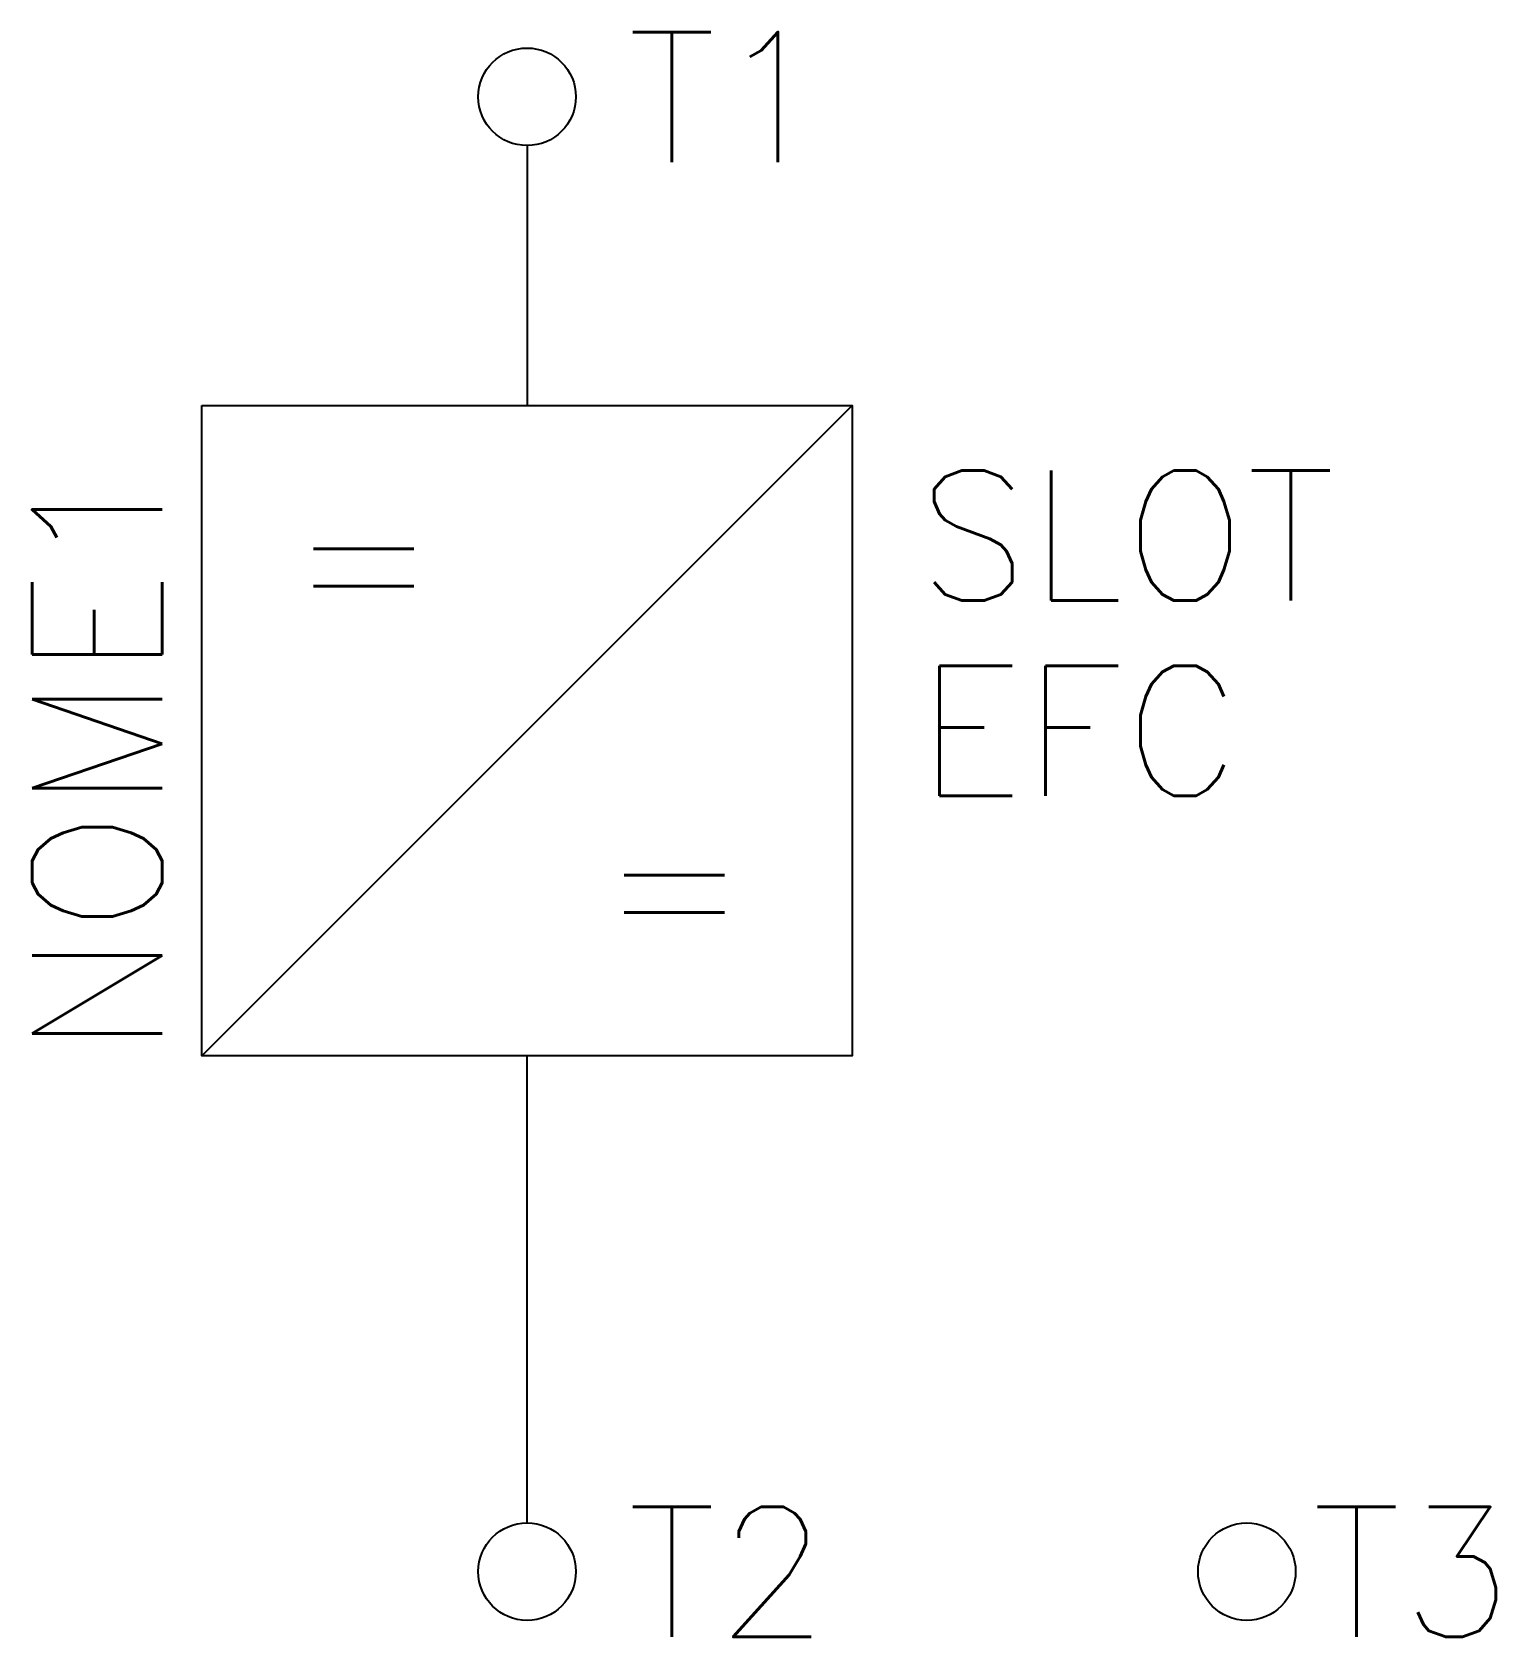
# Model space of a CAD drawing. Extents: x 274.1 to 296.6, y 166.9 to 191.5.
import ezdxf
from ezdxf.enums import TextEntityAlignment as Align

# ---------------------------------------------------------------- set-up
doc = ezdxf.new("R2010")
doc.units = 0
doc.header["$MEASUREMENT"] = 0
doc.layers.get('0').update_dxf_attribs({"linetype": 'CONTINUOUS'})
doc.styles.add('ROMANS', font='romans')

msp = doc.modelspace()

# ---------------------------------------------------------------- linework, layer by layer
at = {"color": 0, "linetype": 'Continuous'}
for p, q in [((281.698, 189.797), (281.698, 185.797)), ((281.698, 168.612), (281.698, 175.797))]:
    msp.add_line(p, q, dxfattribs=at)
at = {"color": 0}
msp.add_line((276.698, 175.797), (286.698, 185.797), dxfattribs=at)
msp.add_lwpolyline([(276.698, 185.797), (286.698, 185.797), (286.698, 175.797), (276.698, 175.797)], close=True, dxfattribs=at)
at = {"color": 0, "linetype": 'Continuous'}
for centre in [(281.698, 190.547), (281.698, 167.862)]:
    msp.add_circle(centre, 0.75, dxfattribs=at)
at = {"linetype": 'Continuous'}
msp.add_circle((292.763, 167.862), 0.75, dxfattribs=at)

# ---------------------------------------------------------------- texts
at = {"color": 0, "linetype": 'Continuous', "style": 'ROMANS'}
for p in [(278.071, 183.449), (282.849, 178.431)]:
    msp.add_text('=', height=2, dxfattribs=at).set_placement(p, align=Align.MIDDLE_LEFT)
at = {"lineweight": -3, "style": 'ROMANS'}
for tag, text, p in [('T1', '', (283.239, 190.543)), ('T2', '', (283.239, 167.858)), ('T3', 'T3', (293.764, 167.858))]:
    msp.add_attdef(tag, text=text, height=2, dxfattribs=at).set_placement(p, align=Align.MIDDLE_LEFT)
at = {"lineweight": -3, "style": 'ROMANS', "flags": 1}
for tag, p in [('SLOT', (287.698, 183.797)), ('EFC', (287.698, 180.797))]:
    msp.add_attdef(tag, text='', height=2, dxfattribs=at).set_placement(p, align=Align.MIDDLE_LEFT)
msp.add_attdef('NOME1', text='', height=2, rotation=90, dxfattribs=at).set_placement((275.088, 175.797), align=Align.MIDDLE_LEFT)

doc.saveas('drawing.dxf')
